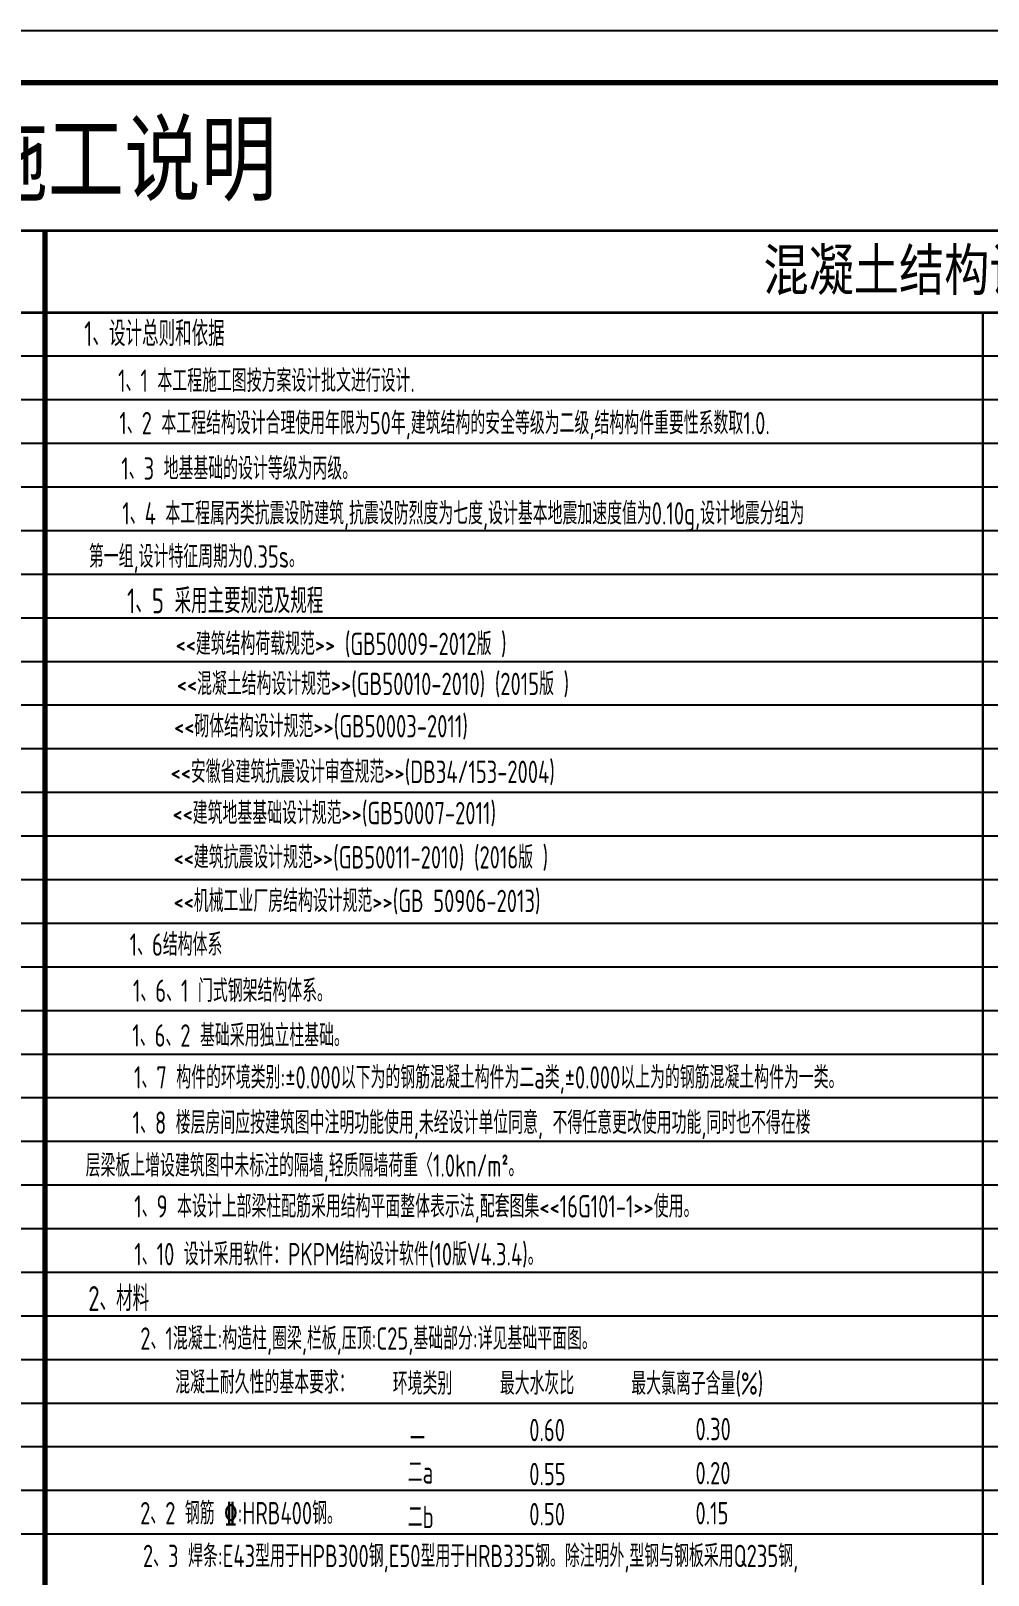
# Model space of a CAD drawing. Extents: x 69728788 to 150676229, y 15322671 to 43663798.
# Drawn here: x 75147333 to 75165815, y 20977906 to 21007703 of the extents above; entities that cross this region are included whole.
import ezdxf
from ezdxf.enums import TextEntityAlignment as Align

# ---------------------------------------------------------------- set-up
doc = ezdxf.new("R2010")
doc.units = 0
doc.header["$LTSCALE"] = 1000
doc.header["$MEASUREMENT"] = 0
for name, color, linetype in [('PUB_TITLE', 4, 'CONTINUOUS'), ('S1', 2, 'CONTINUOUS'), ('TEXT', 7, 'CONTINUOUS'), ('填充', 251, 'CONTINUOUS'), ('底线', 250, 'CONTINUOUS')]:
    doc.layers.add(name, color=color, linetype=linetype)
doc.styles.add('-黑体', font='simhei.ttf')
doc.styles.add('HZS', font='atssdeng.shx', dxfattribs={"width": 0.7, "bigfont": 'atssdchn.shx'})

msp = doc.modelspace()

# ---------------------------------------------------------------- linework, layer by layer
at = {"layer": 'PUB_TITLE'}
msp.add_lwpolyline([(75107584.3, 20948302.8), (75191684.3, 20948302.8), (75191684.3, 21007702.8), (75107584.3, 21007702.8)], close=True, dxfattribs=at)
at = {"layer": 'PUB_TITLE', "const_width": 100}
msp.add_lwpolyline([(75110084.3, 20949302.8), (75190684.3, 20949302.8), (75190684.3, 21006702.8), (75110084.3, 21006702.8)], close=True, dxfattribs=at)
at = {"layer": 'PUB_TITLE'}
for points, const_width in [([(75110084.3, 21003849.1), (75184675, 21003849.1)], 50), ([(75147606.3, 20949302.8), (75147606.3, 21003849.1)], 100), ([(75110084.3, 21002265.1), (75184675, 21002265.1)], 50), ([(75165712.5, 21002265.1), (75165712.5, 20949302.8)], 50)]:
    msp.add_lwpolyline(points, dxfattribs=dict(at, const_width=const_width))
at = {"layer": '填充'}
msp.add_line((75147606.3, 21002265.1), (75147606.3, 20949891.9), dxfattribs=at)
at = {"layer": '底线'}
for p, q in [((75184675, 21002265.1), (75110084.3, 21002265.1)), ((75184675, 21001423.3), (75110084.3, 21001423.3)), ((75184675, 21000581.5), (75110084.3, 21000581.5)), ((75184675, 20999739.7), (75110084.3, 20999739.7)), ((75184675, 20998897.9), (75110084.3, 20998897.9)), ((75184675, 20998056.1), (75110084.3, 20998056.1)), ((75184675, 20997214.3), (75110084.3, 20997214.3)), ((75184675, 20996372.5), (75110084.3, 20996372.5)), ((75184675, 20995530.7), (75110084.3, 20995530.7)), ((75184675, 20994688.9), (75110084.3, 20994688.9)), ((75184675, 20993847.1), (75110084.3, 20993847.1)), ((75184675, 20993005.3), (75110084.3, 20993005.3)), ((75184675, 20992163.5), (75110084.3, 20992163.5)), ((75184675, 20991321.7), (75110084.3, 20991321.7)), ((75184675, 20990479.9), (75110084.3, 20990479.9)), ((75184675, 20989638.1), (75110084.3, 20989638.1)), ((75184675, 20988796.3), (75110084.3, 20988796.3)), ((75184675, 20987954.5), (75110084.3, 20987954.5)), ((75184675, 20987112.7), (75110084.3, 20987112.7)), ((75184675, 20986270.9), (75110084.3, 20986270.9)), ((75184675, 20985429.1), (75110084.3, 20985429.1)), ((75184675, 20984587.3), (75110084.3, 20984587.3)), ((75184675, 20983745.5), (75110084.3, 20983745.5)), ((75184675, 20982903.7), (75110084.3, 20982903.7)), ((75184675, 20982061.8), (75110084.3, 20982061.8)), ((75184675, 20981220), (75110084.3, 20981220)), ((75184675, 20980378.2), (75110084.3, 20980378.2)), ((75184675, 20979536.4), (75110084.3, 20979536.4)), ((75184675, 20978694.6), (75110084.3, 20978694.6))]:
    msp.add_line(p, q, dxfattribs=at)

# ---------------------------------------------------------------- texts
at = {"layer": 'S1', "color": 1, "style": 'HZS', "width": 0.7}
for s, p in [('1、设计总则和依据', (75148361.1, 21001620.4)), ('2、材料', (75148440.3, 20983003.1))]:
    msp.add_text(s, height=480, dxfattribs=at).set_placement(p)
at = {"layer": 'S1', "style": 'HZS', "width": 0.7}
for s, height, p in [('1、1 本工程施工图按方案设计批文进行设计.', 432, (75149016.7, 21000736.3)), ('1、2 本工程结构设计合理使用年限为50年,建筑结构的安全等级为二级,结构构件重要性系数取1.0.', 432, (75149041.4, 20999919)), ('1、3 地基基础的设计等级为丙级。', 432, (75149078.3, 20999042.4)), ('1、4 本工程属丙类抗震设防建筑,抗震设防烈度为七度,设计基本地震加速度值为0.10g,设计地震分组为', 432, (75149098.3, 20998177)), ('第一组,设计特征周期为0.35s。', 432, (75148453.4, 20997344.3)), ('1、5 采用主要规范及规程', 480, (75149190.1, 20996464.2)), ('<<建筑结构荷载规范>> (GB50009-2012版 )', 432, (75150126.2, 20995658.8)), ('<<混凝土结构设计规范>>(GB50010-2010) (2015版 )', 432, (75150148.3, 20994886.6)), ('<<砌体结构设计规范>>(GB50003-2011)', 432, (75150096.2, 20994069.8)), ('<<安徽省建筑抗震设计审查规范>>(DB34/153-2004)', 432, (75150029.8, 20993189.3)), ('<<建筑地基基础设计规范>>(GB50007-2011)', 432, (75150065.6, 20992394.1)), ('<<建筑抗震设计规范>>(GB50011-2010) (2016版 )', 432, (75150086.2, 20991540.4)), ('<<机械工业厂房结构设计规范>>(GB 50906-2013) ', 432, (75150086.2, 20990698.6)), ('1、6结构体系', 432, (75149240.6, 20989855.8)), ('1、7 构件的环境类别:%%p0.000以下为的钢筋混凝土构件为二a类,%%p0.000以上为的钢筋混凝土构件为一类。', 432, (75149323.5, 20987293.7)), ('1、8 楼层房间应按建筑图中注明功能使用,未经设计单位同意, 不得任意更改使用功能,同时也不得在楼', 432, (75149296.6, 20986419.9)), ('层梁板上增设建筑图中未标注的隔墙,轻质隔墙荷重〈1.0kn/m%%1402%%141。', 432, (75148390.2, 20985592.2)), ('1、9 本设计上部梁柱配筋采用结构平面整体表示法,配套图集<<16G101-1>>使用。', 432, (75149328.4, 20984804.8)), ('2、1混凝土:构造柱,圈梁,栏板,压顶:C25,基础部分:详见基础平面图。', 432, (75149445.8, 20982254.8)), ('混凝土耐久性的基本要求：', 432, (75150119.3, 20981407.5)), ('环境类别     最大水灰比      最大氯离子含量(%)', 432, (75154319.9, 20981386.1)), ('0.60', 432, (75156955.3, 20980489.2)), ('0.30', 432, (75160164.2, 20980507.3)), ('一  ', 432, (75154654.6, 20980324.3)), ('二a', 432, (75154609.7, 20979673.5)), ('0.55', 432, (75156955.3, 20979640.2)), ('0.20', 432, (75160164.2, 20979658.3)), ('2、2 钢筋 %%132:HRB400钢。', 432, (75149442, 20978885.2)), ('二b', 432, (75154609.7, 20978810.7)), ('0.50', 432, (75156955.3, 20978865.8)), ('0.15', 432, (75160164.2, 20978883.9)), ('2、3 焊条:E43型用于HPB300钢,E50型用于HRB335钢。除注明外,型钢与钢板采用Q235钢,', 432, (75149497, 20978059.4))]:
    msp.add_text(s, height=height, dxfattribs=at).set_placement(p)
at = {"layer": 'S1', "color": 6, "style": 'HZS', "width": 0.7}
for s, p in [('1、6、1 门式钢架结构体系。', (75149303.4, 20988966.3)), ('1、6、2 基础采用独立柱基础。', (75149291.1, 20988102.2))]:
    msp.add_text(s, height=432, dxfattribs=at).set_placement(p)
at = {"layer": 'S1', "style": 'HZS', "width": 0.7}
msp.add_text('1、10 设计采用软件：PKPM结构设计软件(10版V4.3.4)。', height=432, dxfattribs=at).set_placement((75149329, 20984098.1), align=Align.MIDDLE_LEFT)
at = {"layer": 'TEXT', "color": 3, "style": '-黑体', "width": 0.8}
for s, height, p in [('结构设计施工说明', 1350.67, (75140291.3, 21004569.3)), ('混凝土结构设计施工说明', 800, (75161475.6, 21002695))]:
    msp.add_text(s, height=height, dxfattribs=at).set_placement(p)

doc.saveas('drawing.dxf')
